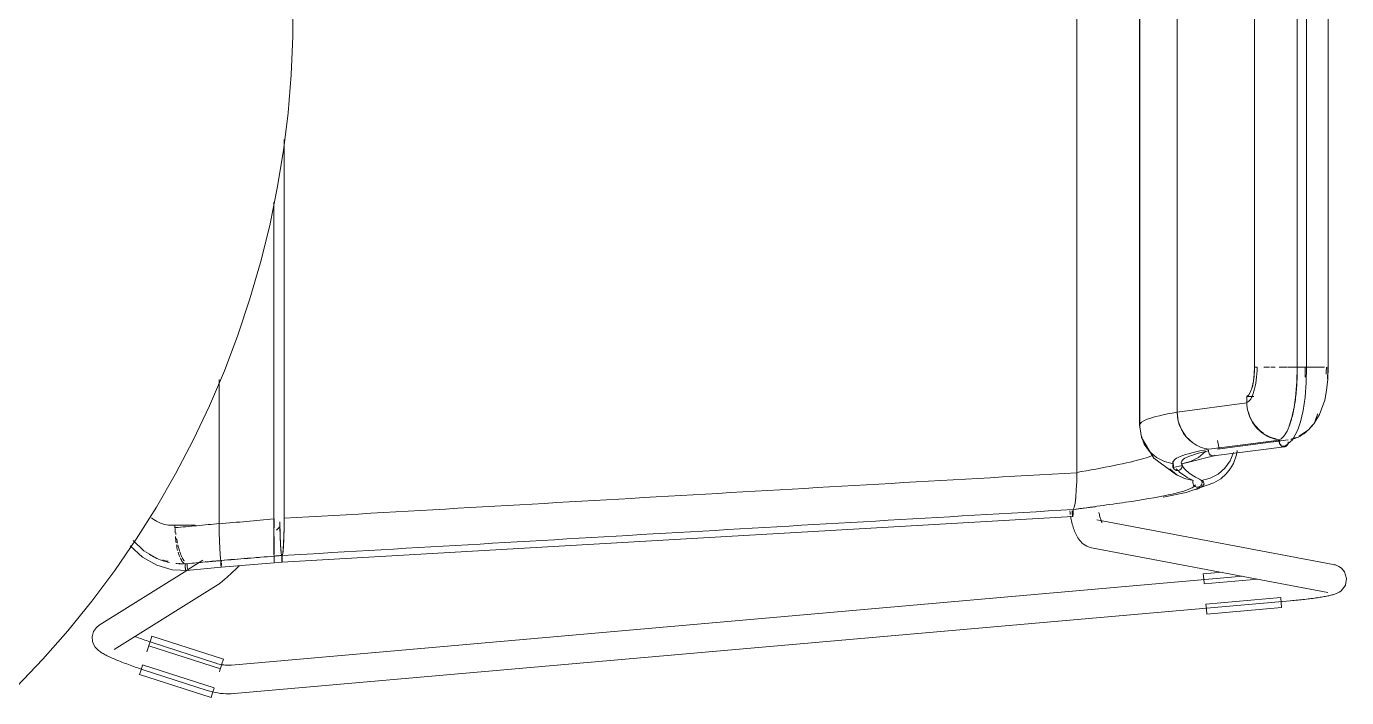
# Model space of a CAD drawing. Header units: millimetres. Extents: x 155927 to 295199, y -4084 to 97293.
# Drawn here: x 220810 to 221364, y 31508 to 31790 of the extents above; entities that cross this region are included whole.
import ezdxf

# ---------------------------------------------------------------- set-up
doc = ezdxf.new("R2010")
doc.units = ezdxf.units.MM
doc.header["$MEASUREMENT"] = 0
doc.layers.add('I-FURN', color=8, linetype='CONTINUOUS', lineweight=9)

msp = doc.modelspace()

# ---------------------------------------------------------------- linework, layer by layer
at = {"layer": 'I-FURN'}
for p, q in [((221250.54, 31602.96), (221250.54, 31986.36)), ((221250.54, 31986.36), (221250.54, 31602.96)), ((221276.89, 31966.52), (221276.89, 31661.72)), ((221277.04, 31622.27), (221277.04, 31967.06)), ((221277.04, 31967.06), (221277.04, 31622.27)), ((221292.64, 31628.31), (221292.64, 31961.02)), ((221292.64, 31961.02), (221292.64, 31628.31)), ((221325.11, 31942.09), (221325.11, 31647.24)), ((221325.17, 31647.24), (221325.17, 31942.09)), ((221343.01, 31942.09), (221343.01, 31647.24)), ((221346.97, 31647.24), (221346.97, 31942.09)), ((221356.01, 31647.24), (221356.01, 31942.09)), ((220921.41, 31786.03), (220921.5, 31794.66)), ((220920.74, 31770.04), (220921.41, 31786.03)), ((220919.44, 31754.1), (220920.74, 31770.04)), ((220917.5, 31738.21), (220919.44, 31754.1)), ((220914.93, 31722.42), (220917.5, 31738.21)), ((220917.81, 31583.71), (220917.81, 31742.81)), ((220917.81, 31742.81), (220917.81, 31583.71)), ((220911.72, 31706.75), (220914.93, 31722.42)), ((220913.49, 31583.45), (220913.49, 31716.44)), ((220913.49, 31716.44), (220913.49, 31583.45)), ((220907.89, 31691.22), (220911.72, 31706.75)), ((220903.45, 31675.85), (220907.89, 31691.22)), ((220898.39, 31660.67), (220903.45, 31675.85)), ((220892.73, 31645.7), (220898.39, 31660.67)), ((221276.89, 31661.72), (221276.89, 31622.81)), ((220886.48, 31630.98), (220892.73, 31645.7)), ((221325, 31644.2), (221324.68, 31641.35)), ((221325.11, 31647.24), (221325, 31644.2)), ((221331.48, 31647.24), (221329.02, 31647.24)), ((221333.84, 31647.24), (221332, 31647.24)), ((221339.03, 31647.24), (221335.47, 31647.24)), ((221339.22, 31647.24), (221343.04, 31647.24)), ((221343.04, 31647.24), (221339.22, 31647.24)), ((221342.93, 31641.01), (221343.01, 31647.24)), ((221346.97, 31647.24), (221343.01, 31647.24)), ((221343.01, 31647.24), (221343.12, 31647.24)), ((221343.12, 31647.24), (221343.34, 31647.24)), ((221343.34, 31647.24), (221343.67, 31647.24)), ((221343.67, 31647.24), (221344.09, 31647.24)), ((221344.09, 31647.24), (221344.56, 31647.24)), ((221344.56, 31647.24), (221345.06, 31647.24)), ((221345.06, 31647.24), (221345.56, 31647.24)), ((221345.56, 31647.24), (221346.01, 31647.24)), ((221346.01, 31647.24), (221346.4, 31647.24)), ((221346.4, 31647.24), (221346.7, 31647.24)), ((221346.7, 31647.24), (221346.9, 31647.24)), ((221346.73, 31647.24), (221349.75, 31647.24)), ((221349.74, 31647.24), (221346.73, 31647.24)), ((221346.97, 31647.24), (221346.88, 31640.7)), ((221346.9, 31647.24), (221346.97, 31647.24)), ((221352.49, 31647.24), (221349.91, 31647.24)), ((221354.52, 31647.24), (221352.76, 31647.24)), ((221355.99, 31647.24), (221355.71, 31647.24)), ((221355.84, 31647.24), (221356.01, 31647.24)), ((221356.01, 31647.24), (221355.9, 31642.21)), ((220890.52, 31641.99), (220890.52, 31581.5)), ((220890.52, 31581.5), (220890.52, 31641.99)), ((221324.17, 31638.86), (221323.5, 31636.87)), ((221324.68, 31641.35), (221324.17, 31638.86)), ((221342.4, 31634.45), (221342.93, 31641.01)), ((221346.88, 31640.7), (221346.39, 31634.57)), ((221355.9, 31642.21), (221355.39, 31637.38)), ((221322.71, 31635.52), (221321.85, 31634.88)), ((221321.85, 31634.88), (221324.86, 31634.88)), ((221321.85, 31634.88), (221321.92, 31632.17)), ((221323.5, 31636.87), (221322.71, 31635.52)), ((221341.8, 31630.44), (221342.4, 31634.45)), ((221346.39, 31634.57), (221345.54, 31628.95)), ((221354.6, 31633.35), (221352.47, 31627.3)), ((221355.39, 31637.38), (221354.6, 31633.35)), ((220879.64, 31616.51), (220886.48, 31630.98)), ((221321.92, 31632.17), (221292.64, 31628.31)), ((221292.64, 31628.31), (221293.12, 31624.54)), ((221340.84, 31626), (221341.8, 31630.44)), ((221345.54, 31628.95), (221344.45, 31624.26)), ((221352.47, 31627.3), (221350.08, 31623.42)), ((221276.89, 31622.81), (221277.69, 31617.77)), ((221277.52, 31618.48), (221277.04, 31622.27)), ((221277.04, 31622.27), (221277.51, 31618.48)), ((221293.12, 31624.54), (221294.43, 31620.99)), ((221339.74, 31622.57), (221340.84, 31626)), ((221344.45, 31624.26), (221343.28, 31620.81)), ((221350.08, 31623.42), (221347.79, 31620.94)), ((220872.23, 31602.33), (220879.64, 31616.51)), ((221277.51, 31618.48), (221278.88, 31614.91)), ((221278.89, 31614.91), (221277.52, 31618.48)), ((221277.69, 31617.77), (221279.06, 31614.6)), ((221277.76, 31617.62), (221282.87, 31608.97)), ((221294.43, 31620.99), (221296.51, 31617.88)), ((221296.51, 31617.88), (221299.25, 31615.39)), ((221335.49, 31616.57), (221306.02, 31612.76)), ((221309.56, 31612.78), (221339.26, 31616.62)), ((221310.34, 31612.9), (221309.66, 31616.39)), ((221338.07, 31616.47), (221333.29, 31615.85)), ((221341.1, 31616.69), (221338.2, 31614.14)), ((221343.28, 31620.81), (221341.1, 31616.69)), ((221343.89, 31618.27), (221343.69, 31618.17)), ((221347.79, 31620.94), (221343.89, 31618.27)), ((221278.88, 31614.91), (221281.05, 31611.77)), ((221281.06, 31611.78), (221278.89, 31614.91)), ((221281.05, 31611.77), (221283.92, 31609.27)), ((221283.93, 31609.27), (221281.06, 31611.78)), ((221301.65, 31609.27), (221304.52, 31611.77)), ((221305.86, 31612.29), (221305.82, 31611.79)), ((221305.82, 31611.79), (221305.9, 31611.3)), ((221305.9, 31611.3), (221306.09, 31610.85)), ((221306.09, 31610.85), (221306.4, 31610.47)), ((221307.92, 31609.93), (221337.7, 31613.78)), ((221314.86, 31607.87), (221316.26, 31611.38)), ((221317.6, 31610.39), (221317.83, 31612.17)), ((221282.87, 31608.97), (221292.41, 31601.98)), ((221283.92, 31609.27), (221287.32, 31607.51)), ((221287.32, 31607.52), (221283.93, 31609.27)), ((221287.32, 31607.51), (221291.03, 31606.62)), ((221290.83, 31605.65), (221290.87, 31606.15)), ((221290.87, 31606.15), (221290.83, 31605.65)), ((221290.92, 31605.16), (221290.83, 31605.65)), ((221290.83, 31605.65), (221290.91, 31605.16)), ((221290.87, 31606.15), (221291.03, 31606.62)), ((221291.03, 31606.62), (221290.87, 31606.15)), ((221290.91, 31605.16), (221291.12, 31604.71)), ((221291.12, 31604.71), (221290.92, 31605.16)), ((221290.93, 31605.11), (221294.82, 31605.94)), ((221291.02, 31607.69), (221291.06, 31604.81)), ((221294.65, 31605.16), (221294.45, 31604.71)), ((221294.46, 31604.71), (221294.66, 31605.16)), ((221296.39, 31606.98), (221294.52, 31606.65)), ((221294.54, 31606.62), (221298.25, 31607.51)), ((221294.54, 31606.62), (221294.7, 31606.15)), ((221294.7, 31606.15), (221294.54, 31606.62)), ((221294.74, 31605.65), (221294.65, 31605.16)), ((221294.66, 31605.16), (221294.74, 31605.65)), ((221294.7, 31606.15), (221294.74, 31605.65)), ((221294.74, 31605.65), (221294.7, 31606.15)), ((221308, 31609.94), (221296.39, 31606.98)), ((221298.25, 31607.51), (221301.65, 31609.27)), ((221306.4, 31610.47), (221306.78, 31610.17)), ((221306.78, 31610.17), (221307.22, 31609.98)), ((221307.22, 31609.98), (221307.69, 31609.92)), ((221307.69, 31609.92), (221308.16, 31609.98)), ((221308.16, 31609.98), (221308.6, 31610.17)), ((221312.68, 31604.78), (221314.86, 31607.87)), ((221314.96, 31604.52), (221316.3, 31606.79)), ((221316.3, 31606.79), (221317.6, 31610.39)), ((220864.26, 31588.46), (220872.23, 31602.33)), ((221250.48, 31599.19), (221250.54, 31602.96)), ((221250.54, 31602.88), (221250.48, 31599.19)), ((221292.49, 31602.04), (221289.65, 31604.44)), ((221289.65, 31604.44), (221292.48, 31602.03)), ((221291.43, 31604.33), (221291.12, 31604.71)), ((221291.12, 31604.71), (221291.43, 31604.33)), ((221291.83, 31604.04), (221291.43, 31604.33)), ((221291.43, 31604.33), (221291.83, 31604.03)), ((221292.3, 31603.85), (221291.83, 31604.04)), ((221291.83, 31604.03), (221292.29, 31603.84)), ((221292.29, 31603.84), (221292.79, 31603.78)), ((221292.79, 31603.78), (221292.3, 31603.85)), ((221292.41, 31601.98), (221294.16, 31601.09)), ((221292.48, 31602.03), (221295.81, 31600.39)), ((221295.81, 31600.4), (221292.49, 31602.04)), ((221293.28, 31603.85), (221292.79, 31603.78)), ((221292.79, 31603.78), (221293.28, 31603.84)), ((221293.74, 31604.04), (221293.28, 31603.85)), ((221293.28, 31603.84), (221293.74, 31604.03)), ((221294.14, 31604.33), (221293.74, 31604.04)), ((221293.74, 31604.03), (221294.14, 31604.33)), ((221294.45, 31604.71), (221294.14, 31604.33)), ((221294.14, 31604.33), (221294.46, 31604.71)), ((221299.42, 31599.61), (221295.81, 31600.4)), ((221295.81, 31600.39), (221299.42, 31599.61)), ((221299.27, 31599.14), (221299.42, 31599.61)), ((221299.42, 31599.61), (221299.27, 31599.13)), ((221302.91, 31599.66), (221306.54, 31600.56)), ((221302.91, 31599.66), (221303.07, 31599.19)), ((221303.07, 31599.19), (221302.91, 31599.66)), ((221306.54, 31600.56), (221309.86, 31602.3)), ((221308.11, 31598.55), (221310.94, 31600.36)), ((221309.86, 31602.3), (221312.68, 31604.78)), ((221310.94, 31600.36), (221313.18, 31602.35)), ((221313.18, 31602.35), (221314.96, 31604.52)), ((221250.09, 31592.56), (221250.33, 31595.66)), ((221250.33, 31595.61), (221250.09, 31592.55)), ((221250.33, 31595.66), (221250.48, 31599.19)), ((221250.48, 31599.13), (221250.33, 31595.66)), ((221286.74, 31592.65), (221296.4, 31594.56)), ((221296.4, 31594.56), (221308.11, 31598.55)), ((221299.24, 31598.64), (221299.27, 31599.14)), ((221299.27, 31599.13), (221299.24, 31598.64)), ((221299.33, 31598.15), (221299.24, 31598.64)), ((221299.24, 31598.64), (221299.33, 31598.14)), ((221299.54, 31597.7), (221299.33, 31598.15)), ((221299.33, 31598.14), (221299.54, 31597.69)), ((221299.86, 31597.32), (221299.54, 31597.7)), ((221299.54, 31597.69), (221299.86, 31597.31)), ((221300.26, 31597.03), (221299.86, 31597.32)), ((221299.86, 31597.31), (221300.26, 31597.03)), ((221300.72, 31596.85), (221300.26, 31597.03)), ((221300.26, 31597.03), (221300.72, 31596.84)), ((221301.21, 31596.79), (221300.72, 31596.85)), ((221300.72, 31596.84), (221301.21, 31596.78)), ((221301.69, 31596.86), (221301.21, 31596.79)), ((221301.21, 31596.78), (221301.69, 31596.86)), ((221302.14, 31597.06), (221301.69, 31596.86)), ((221301.69, 31596.86), (221302.14, 31597.05)), ((221302.54, 31597.36), (221302.14, 31597.06)), ((221302.14, 31597.05), (221302.54, 31597.35)), ((221302.84, 31597.74), (221302.54, 31597.36)), ((221302.54, 31597.35), (221302.85, 31597.74)), ((221303.04, 31598.2), (221302.84, 31597.74)), ((221302.85, 31597.74), (221303.04, 31598.2)), ((221303.11, 31598.69), (221303.04, 31598.2)), ((221303.04, 31598.2), (221303.12, 31598.69)), ((221303.07, 31599.19), (221303.11, 31598.69)), ((221303.12, 31598.69), (221303.07, 31599.19)), ((221249.41, 31588.32), (221249.78, 31590.06)), ((221249.78, 31590.05), (221249.41, 31588.32)), ((221249.78, 31590.06), (221250.09, 31592.56)), ((221250.09, 31592.52), (221249.78, 31590.06)), ((220855.74, 31574.92), (220864.26, 31588.46)), ((220913.49, 31579.66), (220913.49, 31583.45)), ((220913.49, 31583.45), (220913.49, 31579.66)), ((220913.62, 31583.43), (220913.62, 31579.66)), ((220913.62, 31579.65), (220913.62, 31583.43)), ((220916.91, 31565.26), (221248.82, 31584.54)), ((220917.78, 31579.93), (220917.81, 31583.71)), ((221247.69, 31586.07), (221247.59, 31586.8)), ((221247.8, 31585.35), (221247.69, 31586.07)), ((221248.04, 31583.96), (221247.91, 31584.65)), ((221248.17, 31583.28), (221248.04, 31583.96)), ((221248.32, 31582.61), (221248.17, 31583.28)), ((221248.61, 31586.9), (221248.61, 31586.41)), ((221248.61, 31586.4), (221248.61, 31586.9)), ((221248.61, 31586.41), (221248.62, 31585.91)), ((221248.62, 31585.91), (221248.61, 31586.4)), ((221248.62, 31585.91), (221248.64, 31585.46)), ((221248.64, 31585.46), (221248.62, 31585.91)), ((221248.64, 31585.46), (221248.67, 31585.08)), ((221248.67, 31585.08), (221248.64, 31585.46)), ((221248.67, 31585.08), (221248.72, 31584.79)), ((221248.72, 31584.79), (221248.67, 31585.08)), ((221248.72, 31584.79), (221248.77, 31584.61)), ((221248.77, 31584.61), (221248.72, 31584.79)), ((221248.77, 31584.61), (221248.82, 31584.55)), ((221248.82, 31584.54), (221248.77, 31584.61)), ((221248.82, 31584.55), (221248.88, 31584.62)), ((221248.88, 31584.62), (221248.82, 31584.54)), ((221248.88, 31584.62), (221248.93, 31584.81)), ((221248.93, 31584.81), (221248.88, 31584.62)), ((221248.93, 31584.81), (221248.97, 31585.11)), ((221248.97, 31585.11), (221248.93, 31584.81)), ((221248.97, 31585.11), (221249, 31585.5)), ((221249, 31585.49), (221248.97, 31585.11)), ((221249, 31585.5), (221249.02, 31585.95)), ((221249.02, 31585.95), (221249, 31585.49)), ((221249.41, 31588.32), (221249.01, 31587.41)), ((221249.01, 31587.41), (221249.41, 31588.32)), ((221249.03, 31586.94), (221249.01, 31587.41)), ((221249.01, 31587.41), (221249.03, 31586.94)), ((221249.02, 31585.95), (221249.03, 31586.44)), ((221249.03, 31586.44), (221249.02, 31585.95)), ((221249.03, 31586.44), (221249.03, 31586.94)), ((221249.03, 31586.94), (221249.03, 31586.44)), ((221358.19, 31564.33), (221258.9, 31583.14)), ((221259.93, 31585.69), (221259.83, 31586.19)), ((221260.03, 31585.22), (221259.93, 31585.69)), ((221260.13, 31584.78), (221260.03, 31585.22)), ((221260.24, 31584.36), (221260.13, 31584.78)), ((221260.35, 31583.96), (221260.24, 31584.36)), ((221260.45, 31583.6), (221260.35, 31583.96)), ((221260.56, 31583.26), (221260.45, 31583.6)), ((221260.67, 31582.96), (221260.56, 31583.26)), ((220870.73, 31580.8), (220880.48, 31580.8)), ((220871.97, 31579.81), (220871.97, 31580.85)), ((220890.52, 31581.5), (220890.55, 31577.74)), ((220890.55, 31577.74), (220890.52, 31581.38)), ((220890.55, 31577.74), (220890.62, 31574.21)), ((220890.62, 31574.21), (220890.55, 31577.65)), ((220913.5, 31576.09), (220913.49, 31579.66)), ((220913.49, 31579.66), (220913.5, 31576.09)), ((220914.64, 31578.75), (220916.17, 31580.22)), ((220916.02, 31582.17), (220916.05, 31579.92)), ((220916.05, 31579.92), (220916.12, 31576.37)), ((220917.7, 31576.36), (220917.78, 31579.93)), ((221248.47, 31581.95), (221248.32, 31582.61)), ((221248.63, 31581.31), (221248.47, 31581.95)), ((221248.8, 31580.68), (221248.63, 31581.31)), ((221248.99, 31580.06), (221248.8, 31580.68)), ((221249.18, 31579.46), (221248.99, 31580.06)), ((221249.39, 31578.87), (221249.18, 31579.46)), ((221249.61, 31578.28), (221249.39, 31578.87)), ((221249.84, 31577.71), (221249.61, 31578.28)), ((221250.09, 31577.15), (221249.84, 31577.71)), ((221260.77, 31582.69), (221260.67, 31582.96)), ((221260.86, 31582.46), (221260.77, 31582.69)), ((221260.95, 31582.26), (221260.86, 31582.46)), ((221261.03, 31582.11), (221260.95, 31582.26)), ((221261.07, 31582.02), (221261.03, 31582.11)), ((221261.12, 31581.95), (221261.07, 31582.02)), ((221261.13, 31581.92), (221261.12, 31581.95)), ((220846.68, 31561.73), (220855.74, 31574.92)), ((220858.32, 31567.4), (220853.16, 31572.15)), ((220858.9, 31570.09), (220854.38, 31574.39)), ((220890.62, 31574.21), (220890.74, 31571.11)), ((220890.74, 31571.11), (220890.62, 31574.14)), ((220913.51, 31572.96), (220913.5, 31576.09)), ((220913.5, 31576.09), (220913.51, 31572.96)), ((220913.52, 31570.46), (220913.51, 31572.96)), ((220913.51, 31572.96), (220913.52, 31570.45)), ((220913.6, 31572.98), (220913.59, 31570.48)), ((220913.59, 31570.47), (220913.6, 31572.97)), ((220913.61, 31576.1), (220913.6, 31572.98)), ((220913.6, 31572.97), (220913.61, 31576.1)), ((220916.12, 31576.37), (220916.25, 31573.25)), ((220916.25, 31573.25), (220916.41, 31570.75)), ((220917.42, 31570.73), (220917.58, 31573.23)), ((220917.58, 31573.23), (220917.7, 31576.36)), ((221250.37, 31576.6), (221250.09, 31577.15)), ((221250.66, 31576.07), (221250.37, 31576.6)), ((221250.98, 31575.53), (221250.66, 31576.07)), ((221251.34, 31574.99), (221250.98, 31575.53)), ((221251.74, 31574.46), (221251.34, 31574.99)), ((221252.19, 31573.93), (221251.74, 31574.46)), ((221252.71, 31573.41), (221252.19, 31573.93)), ((221253.31, 31572.9), (221252.71, 31573.41)), ((221254, 31572.41), (221253.31, 31572.9)), ((221254.79, 31571.98), (221254, 31572.41)), ((221255.68, 31571.61), (221254.79, 31571.98)), ((220864.33, 31564.02), (220858.32, 31567.4)), ((220864.73, 31566.72), (220858.9, 31570.09)), ((220890.74, 31571.11), (220890.89, 31568.63)), ((220890.89, 31568.63), (220890.74, 31571.07)), ((220890.89, 31568.63), (220891.07, 31566.9)), ((220891.07, 31566.9), (220890.89, 31568.61)), ((220891.07, 31566.9), (220891.26, 31566)), ((220891.26, 31566.01), (220891.07, 31566.89)), ((220913.53, 31568.71), (220913.52, 31570.45)), ((220913.52, 31570.45), (220913.53, 31568.71)), ((220913.55, 31567.82), (220913.53, 31568.71)), ((220913.53, 31568.71), (220913.55, 31567.82)), ((220913.55, 31567.35), (220913.55, 31567.82)), ((220913.55, 31567.82), (220913.55, 31567.35)), ((220913.55, 31566.86), (220913.55, 31567.35)), ((220913.55, 31567.35), (220913.55, 31566.85)), ((220913.55, 31566.37), (220913.55, 31566.86)), ((220913.55, 31566.85), (220913.55, 31566.36)), ((220913.55, 31565.91), (220913.55, 31566.37)), ((220913.55, 31566.36), (220913.55, 31565.91)), ((220913.56, 31567.83), (220913.56, 31567.36)), ((220913.56, 31567.36), (220913.56, 31567.83)), ((220913.56, 31567.36), (220913.56, 31566.86)), ((220913.56, 31566.86), (220913.56, 31567.36)), ((220913.56, 31566.86), (220913.56, 31566.37)), ((220913.56, 31566.37), (220913.56, 31566.86)), ((220913.56, 31566.37), (220913.56, 31565.92)), ((220913.56, 31565.92), (220913.56, 31566.37)), ((220913.59, 31570.48), (220913.58, 31568.73)), ((220913.58, 31568.72), (220913.59, 31570.47)), ((220916.41, 31570.75), (220916.6, 31569)), ((220916.6, 31569), (220916.81, 31568.1)), ((220916.81, 31568.1), (220916.8, 31567.63)), ((220916.8, 31567.63), (220916.8, 31567.13)), ((220916.8, 31567.13), (220916.81, 31566.64)), ((220916.81, 31566.64), (220916.82, 31566.19)), ((220917.01, 31568.09), (220917.22, 31568.98)), ((220917.02, 31567.62), (220917.01, 31568.09)), ((220917.01, 31566.19), (220917.02, 31566.64)), ((220917.02, 31567.13), (220917.02, 31567.62)), ((220917.02, 31566.64), (220917.02, 31567.13)), ((220917.22, 31568.98), (220917.42, 31570.73)), ((221256.67, 31571.35), (221255.68, 31571.61)), ((221256.67, 31571.35), (221355.96, 31552.54)), ((220837.11, 31548.91), (220846.68, 31561.73)), ((220876.9, 31561.8), (220840.13, 31538.77)), ((220870.85, 31562.14), (220864.33, 31564.02)), ((220877.75, 31561.86), (220870.85, 31562.14)), ((220876.86, 31561.73), (220891.35, 31563.15)), ((220883.71, 31566.07), (220877.27, 31562.04)), ((220891.25, 31565.54), (220891.26, 31566.01)), ((220891.26, 31566), (220891.25, 31565.53)), ((220891.25, 31565.04), (220891.25, 31565.54)), ((220891.25, 31565.53), (220891.25, 31565.04)), ((220891.25, 31565.04), (220891.25, 31564.54)), ((220891.25, 31564.55), (220891.25, 31565.04)), ((220891.26, 31564.1), (220891.25, 31564.55)), ((220891.25, 31564.54), (220891.26, 31564.09)), ((220891.28, 31563.71), (220891.26, 31564.1)), ((220891.26, 31564.09), (220891.28, 31563.71)), ((220891.28, 31563.71), (220891.3, 31563.41)), ((220891.3, 31563.42), (220891.28, 31563.71)), ((220891.3, 31563.41), (220891.33, 31563.22)), ((220891.35, 31563.16), (220891.33, 31563.23)), ((220891.33, 31563.22), (220891.35, 31563.15)), ((220891.35, 31563.16), (220913.55, 31564.98)), ((220891.35, 31563.15), (220891.38, 31563.22)), ((220891.38, 31563.22), (220891.35, 31563.16)), ((220891.38, 31563.22), (220891.4, 31563.41)), ((220891.4, 31563.41), (220891.38, 31563.22)), ((220891.4, 31563.41), (220891.42, 31563.7)), ((220891.42, 31563.7), (220891.4, 31563.41)), ((220891.42, 31563.7), (220891.44, 31564.08)), ((220891.44, 31564.08), (220891.42, 31563.7)), ((220891.44, 31564.08), (220891.45, 31564.53)), ((220891.45, 31564.53), (220891.44, 31564.08)), ((220891.45, 31565.52), (220891.45, 31565.99)), ((220891.45, 31565.99), (220891.45, 31565.52)), ((220891.46, 31565.03), (220891.45, 31564.53)), ((220891.45, 31564.53), (220891.46, 31565.02)), ((220895.76, 31560.74), (220896.17, 31561.12)), ((220896.17, 31561.12), (220896.6, 31561.51)), ((220896.6, 31561.51), (220897.03, 31561.92)), ((220897.03, 31561.92), (220897.48, 31562.33)), ((220897.48, 31562.33), (220897.93, 31562.75)), ((220897.93, 31562.75), (220898.39, 31563.18)), ((220898.39, 31563.18), (220898.86, 31563.62)), ((220913.55, 31565.53), (220913.55, 31565.91)), ((220913.55, 31565.91), (220913.55, 31565.53)), ((220913.55, 31565.24), (220913.55, 31565.53)), ((220913.55, 31565.53), (220913.55, 31565.24)), ((220916.91, 31565.25), (220913.55, 31564.99)), ((220913.56, 31565.05), (220913.55, 31564.99)), ((220913.55, 31564.99), (220913.55, 31565.05)), ((220913.55, 31565.05), (220913.55, 31564.98)), ((220913.55, 31564.98), (220913.56, 31565.05)), ((220913.56, 31565.92), (220913.56, 31565.54)), ((220913.56, 31565.53), (220913.56, 31565.92)), ((220916.82, 31566.19), (220916.84, 31565.81)), ((220916.84, 31565.81), (220916.86, 31565.52)), ((220916.86, 31565.52), (220916.88, 31565.33)), ((220916.88, 31565.33), (220916.91, 31565.26)), ((220916.91, 31565.26), (220916.94, 31565.32)), ((220916.94, 31565.32), (220916.97, 31565.51)), ((220916.97, 31565.51), (220916.99, 31565.8)), ((220916.99, 31565.8), (220917.01, 31566.19)), ((221311.5, 31561.09), (221303.61, 31560.4)), ((221358.61, 31564.24), (221358.19, 31564.33)), ((221359.13, 31564.11), (221358.61, 31564.24)), ((221359.75, 31563.89), (221359.13, 31564.11)), ((221360.55, 31563.52), (221359.75, 31563.89)), ((221361.63, 31562.77), (221360.55, 31563.52)), ((221362.95, 31561.19), (221361.63, 31562.77)), ((221362.95, 31561.19), (221363.79, 31558.44)), ((220846.5, 31528.6), (220890.09, 31555.91)), ((220890.09, 31555.91), (220890.41, 31556.12)), ((220890.41, 31556.12), (220890.67, 31556.3)), ((220890.67, 31556.3), (220890.9, 31556.48)), ((220890.9, 31556.48), (220891.12, 31556.65)), ((220891.12, 31556.65), (220891.34, 31556.83)), ((220891.34, 31556.83), (220891.57, 31557.02)), ((220891.57, 31557.02), (220891.81, 31557.22)), ((220891.81, 31557.22), (220892.06, 31557.44)), ((220892.06, 31557.44), (220892.33, 31557.67)), ((220892.33, 31557.67), (220892.61, 31557.91)), ((220892.61, 31557.91), (220892.91, 31558.17)), ((220892.91, 31558.17), (220893.21, 31558.44)), ((220893.21, 31558.44), (220893.54, 31558.73)), ((220893.54, 31558.73), (220893.87, 31559.03)), ((220893.87, 31559.03), (220894.22, 31559.34)), ((220894.22, 31559.34), (220894.59, 31559.67)), ((220894.59, 31559.67), (220894.97, 31560.02)), ((220894.97, 31560.02), (220895.36, 31560.37)), ((220895.36, 31560.37), (220895.76, 31560.74)), ((221320.24, 31559.36), (220895.74, 31522.07)), ((221303.79, 31558.35), (221303.61, 31560.4)), ((221303.97, 31556.29), (221303.79, 31558.35)), ((221303.98, 31556.17), (221326.58, 31558.15)), ((221363.3, 31555.68), (221362.26, 31554.03)), ((221363.79, 31558.44), (221363.3, 31555.68)), ((221336.13, 31550.48), (221304.72, 31547.72)), ((221336.14, 31550.35), (221336.32, 31548.29)), ((221346.89, 31549.76), (221346.18, 31549.67)), ((221347.59, 31549.84), (221346.89, 31549.76)), ((221348.27, 31549.93), (221347.59, 31549.84)), ((221348.95, 31550.01), (221348.27, 31549.93)), ((221349.61, 31550.1), (221348.95, 31550.01)), ((221350.26, 31550.19), (221349.61, 31550.1)), ((221350.9, 31550.28), (221350.26, 31550.19)), ((221351.52, 31550.37), (221350.9, 31550.28)), ((221352.12, 31550.46), (221351.52, 31550.37)), ((221352.71, 31550.55), (221352.12, 31550.46)), ((221353.27, 31550.65), (221352.71, 31550.55)), ((221353.83, 31550.74), (221353.27, 31550.65)), ((221354.36, 31550.83), (221353.83, 31550.74)), ((221354.87, 31550.93), (221354.36, 31550.83)), ((221355.37, 31551.02), (221354.87, 31550.93)), ((221355.85, 31551.12), (221355.37, 31551.02)), ((221356.31, 31551.21), (221355.85, 31551.12)), ((221356.75, 31551.31), (221356.31, 31551.21)), ((221357.18, 31551.41), (221356.75, 31551.31)), ((221357.59, 31551.52), (221357.18, 31551.41)), ((221357.99, 31551.62), (221357.59, 31551.52)), ((221358.39, 31551.74), (221357.99, 31551.62)), ((221358.78, 31551.86), (221358.39, 31551.74)), ((221359.19, 31552.01), (221358.78, 31551.86)), ((221359.61, 31552.18), (221359.19, 31552.01)), ((221360.09, 31552.39), (221359.61, 31552.18)), ((221360.65, 31552.69), (221360.09, 31552.39)), ((221361.35, 31553.17), (221360.65, 31552.69)), ((221362.26, 31554.03), (221361.35, 31553.17)), ((220827.03, 31536.49), (220837.11, 31548.91)), ((220896.79, 31510.11), (221340.11, 31549.06)), ((221304.91, 31545.53), (221304.73, 31547.59)), ((221305.09, 31543.49), (221304.91, 31545.53)), ((221336.5, 31546.25), (221305.09, 31543.49)), ((221336.32, 31548.29), (221336.5, 31546.25)), ((221340.27, 31549.07), (221340.11, 31549.06)), ((221341.02, 31549.14), (221340.27, 31549.07)), ((221341.77, 31549.21), (221341.02, 31549.14)), ((221342.52, 31549.28), (221341.77, 31549.21)), ((221343.26, 31549.36), (221342.52, 31549.28)), ((221344, 31549.44), (221343.26, 31549.36)), ((221344.73, 31549.51), (221344, 31549.44)), ((221345.46, 31549.59), (221344.73, 31549.51)), ((221346.18, 31549.67), (221345.46, 31549.59)), ((220839.01, 31537.88), (220840.13, 31538.77)), ((220816.46, 31524.48), (220827.03, 31536.49)), ((220837.78, 31536.14), (220837.2, 31533.92)), ((220837.2, 31533.92), (220837.37, 31531.94)), ((220839.01, 31537.88), (220837.78, 31536.14)), ((220855.39, 31533.96), (220856.01, 31533.73)), ((220856.01, 31533.73), (220856.65, 31533.5)), ((220856.65, 31533.5), (220857.29, 31533.26)), ((220857.29, 31533.26), (220857.95, 31533.03)), ((220861.68, 31532.29), (220862.31, 31534.24)), ((220892.32, 31524.55), (220862.31, 31534.24)), ((220837.37, 31531.94), (220837.89, 31530.56)), ((220837.89, 31530.56), (220838.46, 31529.65)), ((220838.46, 31529.65), (220838.98, 31529.02)), ((220838.98, 31529.02), (220839.44, 31528.56)), ((220839.44, 31528.56), (220839.87, 31528.19)), ((220839.87, 31528.19), (220840.27, 31527.87)), ((220840.27, 31527.87), (220840.66, 31527.6)), ((220840.66, 31527.6), (220841.05, 31527.34)), ((220857.95, 31533.03), (220858.62, 31532.79)), ((220858.62, 31532.79), (220859.29, 31532.55)), ((220859.29, 31532.55), (220859.97, 31532.32)), ((220859.97, 31532.32), (220860.65, 31532.09)), ((220860.98, 31530.1), (220860.18, 31527.62)), ((220860.65, 31532.09), (220861.34, 31531.86)), ((220861.01, 31530.2), (220891.02, 31520.51)), ((220861.05, 31530.32), (220861.68, 31532.29)), ((220861.34, 31531.86), (220862.03, 31531.63)), ((220862.03, 31531.63), (220862.36, 31531.52)), ((220889.17, 31522.81), (220862.36, 31531.52)), ((220805.42, 31512.9), (220816.46, 31524.48)), ((220841.05, 31527.34), (220841.44, 31527.1)), ((220841.44, 31527.1), (220841.84, 31526.86)), ((220841.84, 31526.86), (220842.25, 31526.63)), ((220842.25, 31526.63), (220842.68, 31526.4)), ((220842.68, 31526.4), (220843.12, 31526.17)), ((220843.12, 31526.17), (220843.57, 31525.95)), ((220843.57, 31525.95), (220844.05, 31525.71)), ((220844.05, 31525.71), (220844.54, 31525.48)), ((220844.54, 31525.48), (220845.05, 31525.25)), ((220845.05, 31525.25), (220845.58, 31525.01)), ((220845.58, 31525.01), (220846.12, 31524.77)), ((220846.12, 31524.77), (220846.68, 31524.53)), ((220846.68, 31524.53), (220847.26, 31524.28)), ((220847.26, 31524.28), (220847.86, 31524.03)), ((220847.86, 31524.03), (220848.47, 31523.78)), ((220848.47, 31523.78), (220849.09, 31523.53)), ((220849.09, 31523.53), (220849.73, 31523.28)), ((220849.73, 31523.28), (220850.39, 31523.03)), ((220850.39, 31523.03), (220851.05, 31522.77)), ((220851.05, 31522.77), (220851.73, 31522.52)), ((220851.73, 31522.52), (220852.42, 31522.27)), ((220852.42, 31522.27), (220853.12, 31522.01)), ((220853.12, 31522.01), (220853.82, 31521.76)), ((220857.73, 31520.04), (220858.37, 31522.01)), ((220888.41, 31512.44), (220858.4, 31522.13)), ((220889.2, 31522.8), (220889.17, 31522.81)), ((220889.84, 31522.61), (220889.2, 31522.8)), ((220890.48, 31522.45), (220889.84, 31522.61)), ((220891.12, 31522.31), (220890.48, 31522.45)), ((220891.69, 31522.6), (220891.05, 31520.63)), ((220891.78, 31522.19), (220891.12, 31522.31)), ((220892.32, 31524.55), (220891.69, 31522.6)), ((220892.43, 31522.11), (220891.78, 31522.19)), ((220893.09, 31522.05), (220892.43, 31522.11)), ((220893.75, 31522.01), (220893.09, 31522.05)), ((220894.42, 31522), (220893.75, 31522.01)), ((220895.08, 31522.02), (220894.42, 31522)), ((220895.74, 31522.07), (220895.08, 31522.02)), ((220853.82, 31521.76), (220854.54, 31521.5)), ((220854.54, 31521.5), (220855.26, 31521.25)), ((220855.26, 31521.25), (220855.99, 31521)), ((220855.99, 31521), (220856.72, 31520.75)), ((220856.72, 31520.75), (220857.46, 31520.5)), ((220857.1, 31518.09), (220857.73, 31520.04)), ((220887.11, 31508.4), (220857.1, 31518.09)), ((220857.46, 31520.5), (220858.2, 31520.26)), ((220858.2, 31520.26), (220858.65, 31520.11)), ((220858.65, 31520.11), (220885.47, 31511.4)), ((220890.98, 31520.41), (220890.61, 31519.25)), ((220885.47, 31511.4), (220886.56, 31511.07)), ((220886.56, 31511.07), (220887.66, 31510.78)), ((220888.37, 31512.32), (220887.74, 31510.35)), ((220887.74, 31510.35), (220887.11, 31508.4)), ((220887.66, 31510.78), (220888.78, 31510.54)), ((220888.78, 31510.54), (220889.91, 31510.34)), ((220889.91, 31510.34), (220891.04, 31510.19)), ((220891.04, 31510.19), (220892.17, 31510.08)), ((220892.17, 31510.08), (220893.31, 31510.02)), ((220893.31, 31510.02), (220894.46, 31510)), ((220894.46, 31510), (220895.6, 31510.03)), ((220895.6, 31510.03), (220896.74, 31510.11)), ((220896.74, 31510.11), (220896.79, 31510.11))]:
    msp.add_line(p, q, dxfattribs=at)
for centre, major_axis, ratio, start_param, end_param in [((221340.26, 31647.24), (15.75, 0), 0.000004, 3.431839, 3.614078), ((221351.73, 31647.24), (0, -12.4), 0.287441, 1.332781, 1.570796), ((221307.71, 31628.44), (0, -15.78), 0.955139, 4.720632, 5.68731), ((221307.71, 31628.44), (0, -15.78), 0.955139, 5.687432, 5.928979), ((221307.71, 31628.44), (0, -15.78), 0.955139, 5.929149, 6.170649), ((221307.69, 31611.88), (0, -1.96), 0.955139, 4.501447, 6.790779)]:
    msp.add_ellipse(centre, major_axis=major_axis, ratio=ratio, start_param=start_param, end_param=end_param, dxfattribs=at)
for points in [[(221326.23, 31647.24), (221326.18, 31643.45), (221325.21, 31636.05), (221323.04, 31632.67), (221321.93, 31632.41)], [(221324.22, 31638.86), (221324.76, 31640.91), (221325.05, 31643.63), (221325.14, 31646.4)], [(221343.04, 31647.24), (221343.08, 31644.89), (221343.01, 31640.24), (221342.38, 31633.38), (221341.27, 31627.24), (221339.74, 31622.17), (221337.84, 31618.47), (221336.44, 31617.16), (221335.71, 31616.81)], [(221346.44, 31647.24), (221346.46, 31645.81), (221346.46, 31644.39), (221346.42, 31642.97)], [(221355.92, 31647.24), (221355.92, 31645.52), (221355.85, 31643.85), (221355.7, 31642.27)], [(221350.53, 31624.85), (221350.96, 31625.74), (221351.36, 31626.66), (221351.6, 31627.63)], [(221276.89, 31622.81), (221276.89, 31622.63), (221276.94, 31622.45), (221277.04, 31622.27)], [(221334.2, 31617.06), (221332.81, 31617.38), (221331.45, 31617.88), (221330.19, 31618.58)], [(221335.53, 31615.84), (221335.52, 31616.01), (221335.52, 31616.18), (221335.56, 31616.34)], [(221342.6, 31617.69), (221341.97, 31617.44), (221341.32, 31617.29), (221340.66, 31617.15)], [(221291.03, 31606.62), (221290.48, 31607.64), (221292.45, 31609.69), (221300.51, 31611.74), (221306.02, 31612.76)], [(221250.54, 31602.88), (221195.18, 31599.69), (221139.76, 31596.49), (221084.3, 31593.3)], [(221084.3, 31593.3), (221028.84, 31590.1), (220973.33, 31586.91), (220917.81, 31583.71)], [(221249.02, 31587.43), (221252.08, 31587.82), (221255.17, 31588.2), (221258.23, 31588.59)], [(220913.49, 31583.45), (220909.66, 31583.1), (220905.82, 31582.76), (220902, 31582.42)], [(221249.01, 31587.41), (221193.77, 31584.19), (221083.18, 31577.75), (220972.42, 31571.31), (220917.01, 31568.09)], [(220871.97, 31580.85), (220871.46, 31580.81), (220870.96, 31580.79), (220870.45, 31580.8)], [(220871.97, 31579.81), (220875, 31580.06), (220881.14, 31580.61), (220887.39, 31581.2), (220890.52, 31581.5)], [(220872.04, 31577.58), (220872, 31578.31), (220871.98, 31579.05), (220871.97, 31579.81)], [(220872.3, 31577.59), (220872.33, 31577.39), (220872.36, 31577.18), (220872.39, 31576.97)], [(220902, 31582.42), (220898.17, 31582.07), (220894.34, 31581.73), (220890.52, 31581.38)], [(220872.44, 31573.45), (220872.31, 31574.3), (220872.2, 31575.17), (220872.14, 31576.09)], [(220873.07, 31570.22), (220872.88, 31570.96), (220872.72, 31571.77), (220872.57, 31572.6)], [(220872.65, 31575.27), (220872.77, 31574.59), (220872.9, 31573.94), (220873.04, 31573.28)], [(220873.19, 31572.62), (220873.4, 31571.69), (220873.63, 31570.75), (220873.88, 31569.9)], [(220873.94, 31567.57), (220873.69, 31568.16), (220873.46, 31568.82), (220873.25, 31569.55)], [(220874.03, 31569.57), (220874.3, 31568.76), (220874.58, 31567.96), (220874.88, 31567.4)], [(220876.3, 31564.57), (220875.91, 31564.71), (220875.16, 31565.28), (220874.46, 31566.42), (220874.14, 31567.12)], [(220874.99, 31567.15), (220875.31, 31566.52), (220875.62, 31566.12), (220875.95, 31565.79)], [(220913.55, 31567.82), (220909.83, 31567.52), (220902.39, 31566.91), (220894.97, 31566.31), (220891.26, 31566.01)], [(220902.4, 31566.9), (220898.74, 31566.6), (220895.09, 31566.3), (220891.45, 31565.99)], [(220907.24, 31567.3), (220906.83, 31567.27), (220906.42, 31567.24), (220906.01, 31567.2)], [(220913.55, 31567.82), (220914.12, 31567.87), (220915.28, 31567.96), (220916.43, 31568.05), (220917.01, 31568.09)], [(220913.56, 31567.83), (220914.1, 31567.87), (220915.19, 31567.96), (220916.27, 31568.05), (220916.81, 31568.1)], [(220866.91, 31566.24), (220867.62, 31565.97), (220868.34, 31565.79), (220869.08, 31565.66)], [(220874.77, 31564.6), (220873.95, 31564.61), (220873.12, 31564.66), (220872.3, 31564.74)], [(220873.53, 31564.72), (220874.17, 31564.66), (220874.83, 31564.65), (220875.48, 31564.65)], [(220876.3, 31564.57), (220878.75, 31564.81), (220883.7, 31565.29), (220888.73, 31565.77), (220891.26, 31566)], [(220885.22, 31565.37), (220887.29, 31565.58), (220889.36, 31565.79), (220891.45, 31565.99)]]:
    msp.add_open_spline(points, degree=3, dxfattribs=at)
for points, knots in [([(221292.64, 31628.31), (221286.91, 31627.3), (221279.27, 31625.47), (221276.89, 31623.64), (221276.89, 31622.81)], [0, 0, 0, 0, 0.5, 0.9107154, 0.9107154, 0.9107154, 0.9107154]), ([(221321.92, 31632.17), (221321.96, 31630.87), (221322.32, 31628.37), (221323.73, 31624.77), (221325.92, 31621.63), (221328.76, 31619.1), (221332.03, 31617.37), (221334.32, 31616.79), (221335.48, 31616.63)], [0, 0, 0, 0, 0.1666667, 0.3333333, 0.5, 0.6666667, 0.8333333, 0.9892356, 0.9892356, 0.9892356, 0.9892356]), ([(221328.84, 31619.44), (221326.78, 31620.87), (221324.28, 31623.81), (221322.71, 31627.39), (221322.47, 31628.63)], [-0.6666667, -0.6666667, -0.6666667, -0.6666667, -0.3333333, -0.1666667, -0.1666667, -0.1666667, -0.1666667]), ([(221340.37, 31616.82), (221341.14, 31616.98), (221343.05, 31617.54), (221345.91, 31619.1), (221348.09, 31621.11), (221349.1, 31622.49), (221349.37, 31622.89)], [0.0592823, 0.0592823, 0.0592823, 0.0592823, 0.1666667, 0.3333333, 0.5, 0.565028, 0.565028, 0.565028, 0.565028]), ([(221335.72, 31616.6), (221335.66, 31616.46), (221335.59, 31616.25), (221335.54, 31615.96), (221335.53, 31615.68), (221335.57, 31615.38), (221335.65, 31615.09), (221335.76, 31614.83), (221335.96, 31614.51), (221336.27, 31614.19), (221336.64, 31613.95), (221336.99, 31613.82), (221337.3, 31613.77), (221337.58, 31613.77), (221337.84, 31613.8), (221338.09, 31613.87), (221338.34, 31613.99), (221338.64, 31614.18), (221338.95, 31614.5), (221339.16, 31614.9), (221339.26, 31615.25), (221339.3, 31615.51), (221339.3, 31615.68), (221339.3, 31615.75)], [0, 0, 0, 0, 0.0555556, 0.0833333, 0.1111111, 0.1666667, 0.1944444, 0.2222222, 0.2777778, 0.3333333, 0.3888889, 0.4444444, 0.4791667, 0.5138889, 0.5486111, 0.5833333, 0.6180556, 0.6527778, 0.7222222, 0.7916667, 0.8263889, 0.8611111, 0.8888889, 0.8888889, 0.8888889, 0.8888889]), ([(221294.54, 31606.62), (221293.99, 31607.64), (221295.72, 31609.46), (221302.21, 31611.27), (221305.92, 31612.07)], [0, 0, 0, 0, 0.5, 0.8877852, 0.8877852, 0.8877852, 0.8877852]), ([(221339.29, 31615.84), (221339.28, 31615.68), (221339.24, 31615.39), (221339.1, 31615), (221338.84, 31614.59), (221338.32, 31614.13), (221337.46, 31613.88), (221336.67, 31614.11), (221336.14, 31614.51), (221335.82, 31614.89), (221335.68, 31615.19), (221335.63, 31615.35)], [-0.875, -0.875, -0.875, -0.875, -0.8125, -0.765625, -0.71875, -0.625, -0.5, -0.375, -0.3125, -0.25, -0.1875, -0.1875, -0.1875, -0.1875]), ([(221282.81, 31610.26), (221281.66, 31609.77), (221277.42, 31608.32), (221266.71, 31605.88), (221255.93, 31603.94), (221250.54, 31602.96)], [0.375, 0.375, 0.375, 0.375, 0.5, 0.75, 1, 1, 1, 1]), ([(221302.91, 31599.66), (221300.51, 31600.82), (221297.08, 31602.91), (221295.29, 31605.01), (221294.82, 31605.94)], [0, 0, 0, 0, 0.5, 0.9025379, 0.9025379, 0.9025379, 0.9025379]), ([(221299.42, 31599.61), (221297.01, 31600.78), (221294.36, 31602.41), (221292.69, 31604.03), (221292.29, 31604.49)], [0, 0, 0, 0, 0.5, 0.696307, 0.696307, 0.696307, 0.696307]), ([(221300.49, 31595.81), (221301.21, 31596.07), (221304.23, 31597.35), (221304.46, 31598.64), (221302.91, 31599.66)], [0.6866019, 0.6866019, 0.6866019, 0.6866019, 0.75, 1, 1, 1, 1]), ([(221249.01, 31587.41), (221256.56, 31588.43), (221271.77, 31590.46), (221290.21, 31593.51), (221298.51, 31595.95), (221300.11, 31597.37), (221300.3, 31597.78)], [0, 0, 0, 0, 0.25, 0.5, 0.75, 0.8499412, 0.8499412, 0.8499412, 0.8499412]), ([(220871.97, 31580.85), (220869.59, 31580.64), (220865.98, 31581.27), (220862.98, 31583.2), (220862.08, 31583.96)], [0, 0, 0, 0, 0.3333333, 0.5, 0.5, 0.5, 0.5]), ([(220917.81, 31583.71), (220917.81, 31582.44), (220917.79, 31579.89), (220917.71, 31576.28), (220917.59, 31573.12), (220917.37, 31569.76), (220917.16, 31568.37), (220917.01, 31568.09)], [-1, -1, -1, -1, -0.833333, -0.666667, -0.5, -0.333333, 0, 0, 0, 0]), ([(220916.81, 31568.1), (220916.67, 31568.39), (220916.46, 31569.78), (220916.24, 31573.13), (220916.12, 31576.29), (220916.05, 31579.4), (220916.03, 31581.41), (220916.02, 31582.17)], [-1, -1, -1, -1, -0.6666667, -0.5, -0.3333333, -0.1666667, -0.0664381, -0.0664381, -0.0664381, -0.0664381]), ([(220869.62, 31565.17), (220867.54, 31565.61), (220864.58, 31566.59), (220861.91, 31568.15), (220861.11, 31568.68)], [-0.8210019, -0.8210019, -0.8210019, -0.8210019, -0.6666667, -0.5975811, -0.5975811, -0.5975811, -0.5975811]), ([(220916.91, 31565.25), (220916.89, 31565.25), (220916.87, 31565.39), (220916.83, 31565.79), (220916.82, 31566.18), (220916.81, 31566.63), (220916.8, 31567.13), (220916.8, 31567.63), (220916.81, 31567.95), (220916.81, 31568.1)], [-0.5, -0.5, -0.5, -0.5, -0.375, -0.3125, -0.25, -0.1875, -0.125, -0.0625, 0, 0, 0, 0]), ([(220917.01, 31568.09), (220917.02, 31567.87), (220917.03, 31567.38), (220917.02, 31566.74), (220917.01, 31566.28), (220917, 31565.87), (220916.96, 31565.42), (220916.93, 31565.25), (220916.91, 31565.25)], [-1, -1, -1, -1, -0.90625, -0.8125, -0.765625, -0.71875, -0.625, -0.501507, -0.501507, -0.501507, -0.501507]), ([(220876.71, 31561.78), (220876.69, 31561.8), (220876.64, 31561.84), (220876.57, 31561.95), (220876.47, 31562.14), (220876.36, 31562.46), (220876.29, 31562.86), (220876.26, 31563.21), (220876.24, 31563.59), (220876.24, 31564.03), (220876.28, 31564.39), (220876.3, 31564.57)], [0.5555556, 0.5555556, 0.5555556, 0.5555556, 0.5833333, 0.6180556, 0.6527778, 0.7222222, 0.7916667, 0.8263889, 0.8611111, 0.9305556, 1, 1, 1, 1]), ([(220877.04, 31564.67), (220877.03, 31564.45), (220877.03, 31563.96), (220877.12, 31563.21), (220877.27, 31562.54), (220877.45, 31562.11), (220877.56, 31561.96), (220877.61, 31561.92)], [-1, -1, -1, -1, -0.90625, -0.8125, -0.71875, -0.625, -0.5625, -0.5625, -0.5625, -0.5625])]:
    msp.add_open_spline(points, degree=3, knots=knots, dxfattribs=at)

doc.saveas('drawing.dxf')
